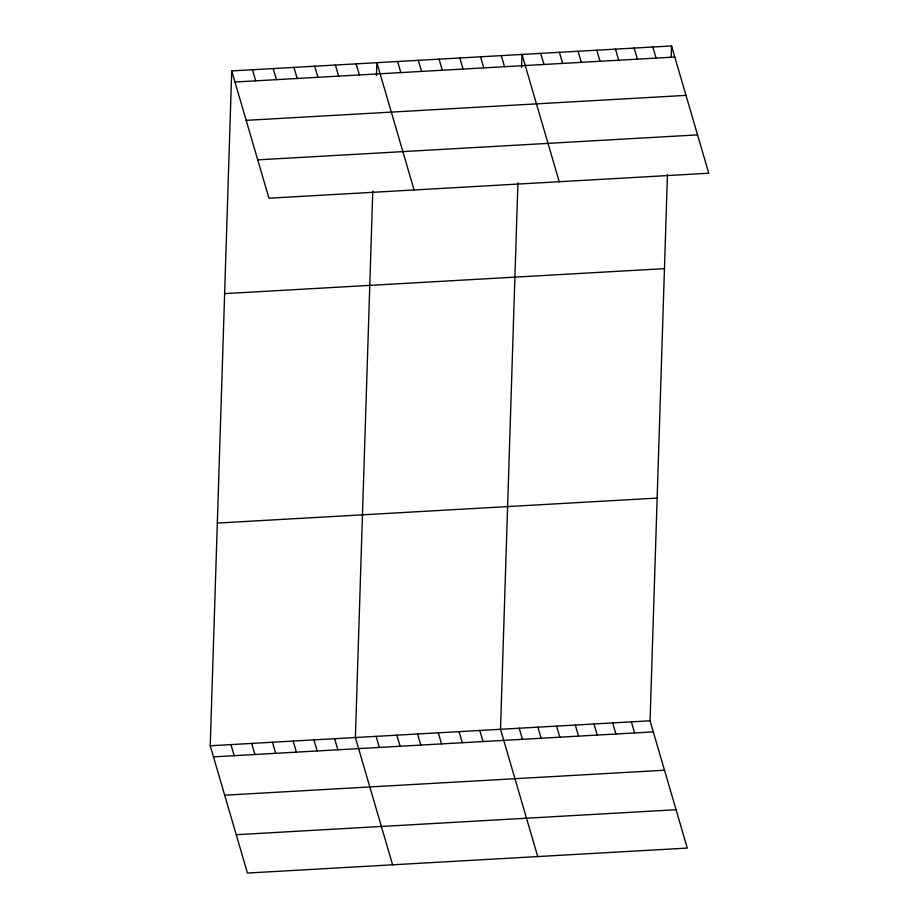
<?xml version="1.0" encoding="UTF-8"?>
<svg xmlns="http://www.w3.org/2000/svg" width="919" height="919" viewBox="0 0 919 919"><rect width="100%" height="100%" fill="white"/><g stroke="black" fill="none" stroke-linecap="round" stroke-linejoin="round"><path stroke-width="1.38" d="M667.458 174.426L650.055 720.795L687.274 848.076L247.452 873.05L210.233 745.769L231.726 70.924L671.548 45.95L708.767 173.232L268.945 198.205L231.726 70.924M372.781 191.163L355.377 737.52L392.597 864.813M376.457 75.53L376.87 62.687L414.09 189.969M517.914 182.915L500.51 729.284L537.73 856.565M521.601 67.294L522.003 54.439L559.234 181.732M671.18 57.369L671.548 45.95M234.977 82.009L674.787 57.035M246.189 120.355L685.999 95.381M257.734 159.86L697.555 134.886M224.638 293.62L664.448 268.647M217.332 523.072L657.142 498.098M210.233 745.769L650.055 720.795M213.472 756.854L653.294 731.88M224.684 795.199L664.506 770.225M236.24 834.705L676.062 809.731M652.858 47.007L656.097 58.104M634.156 48.075L637.407 59.161M615.466 49.132L618.717 60.229M596.776 50.2L600.015 61.286M578.085 51.257L581.325 62.343M559.395 52.314L562.635 63.411M540.705 53.382L543.945 64.468M501.269 55.622L504.52 66.708M480.545 56.794L483.785 67.88M459.81 57.977L463.05 69.063M439.075 59.149L442.315 70.235M631.353 721.852L634.604 732.937M612.663 722.908L615.914 734.005M418.34 60.332L421.58 71.418M593.973 723.977L597.212 735.062M397.605 61.504L400.845 72.59M575.283 725.034L578.522 736.13M556.592 726.102L559.832 737.187M356.135 63.859L359.375 74.944M537.902 727.159L541.142 738.244M335.401 65.042L338.64 76.128M519.201 728.216L522.452 739.313M314.666 66.214L317.905 77.299M293.931 67.386L297.17 78.483M479.775 730.456L483.026 741.553M273.196 68.569L276.435 79.654M459.041 731.639L462.291 742.724M252.461 69.741L255.712 80.838M438.306 732.811L441.557 743.908M417.571 733.994L420.822 745.079M396.836 735.166L400.087 746.262M376.112 736.349L379.352 747.434M334.642 738.704L337.882 749.789M313.907 739.875L317.147 750.972M293.172 741.059L296.412 752.144M272.438 742.23L275.677 753.327M251.703 743.414L254.942 754.499M230.968 744.585L234.207 755.671"/></g></svg>
